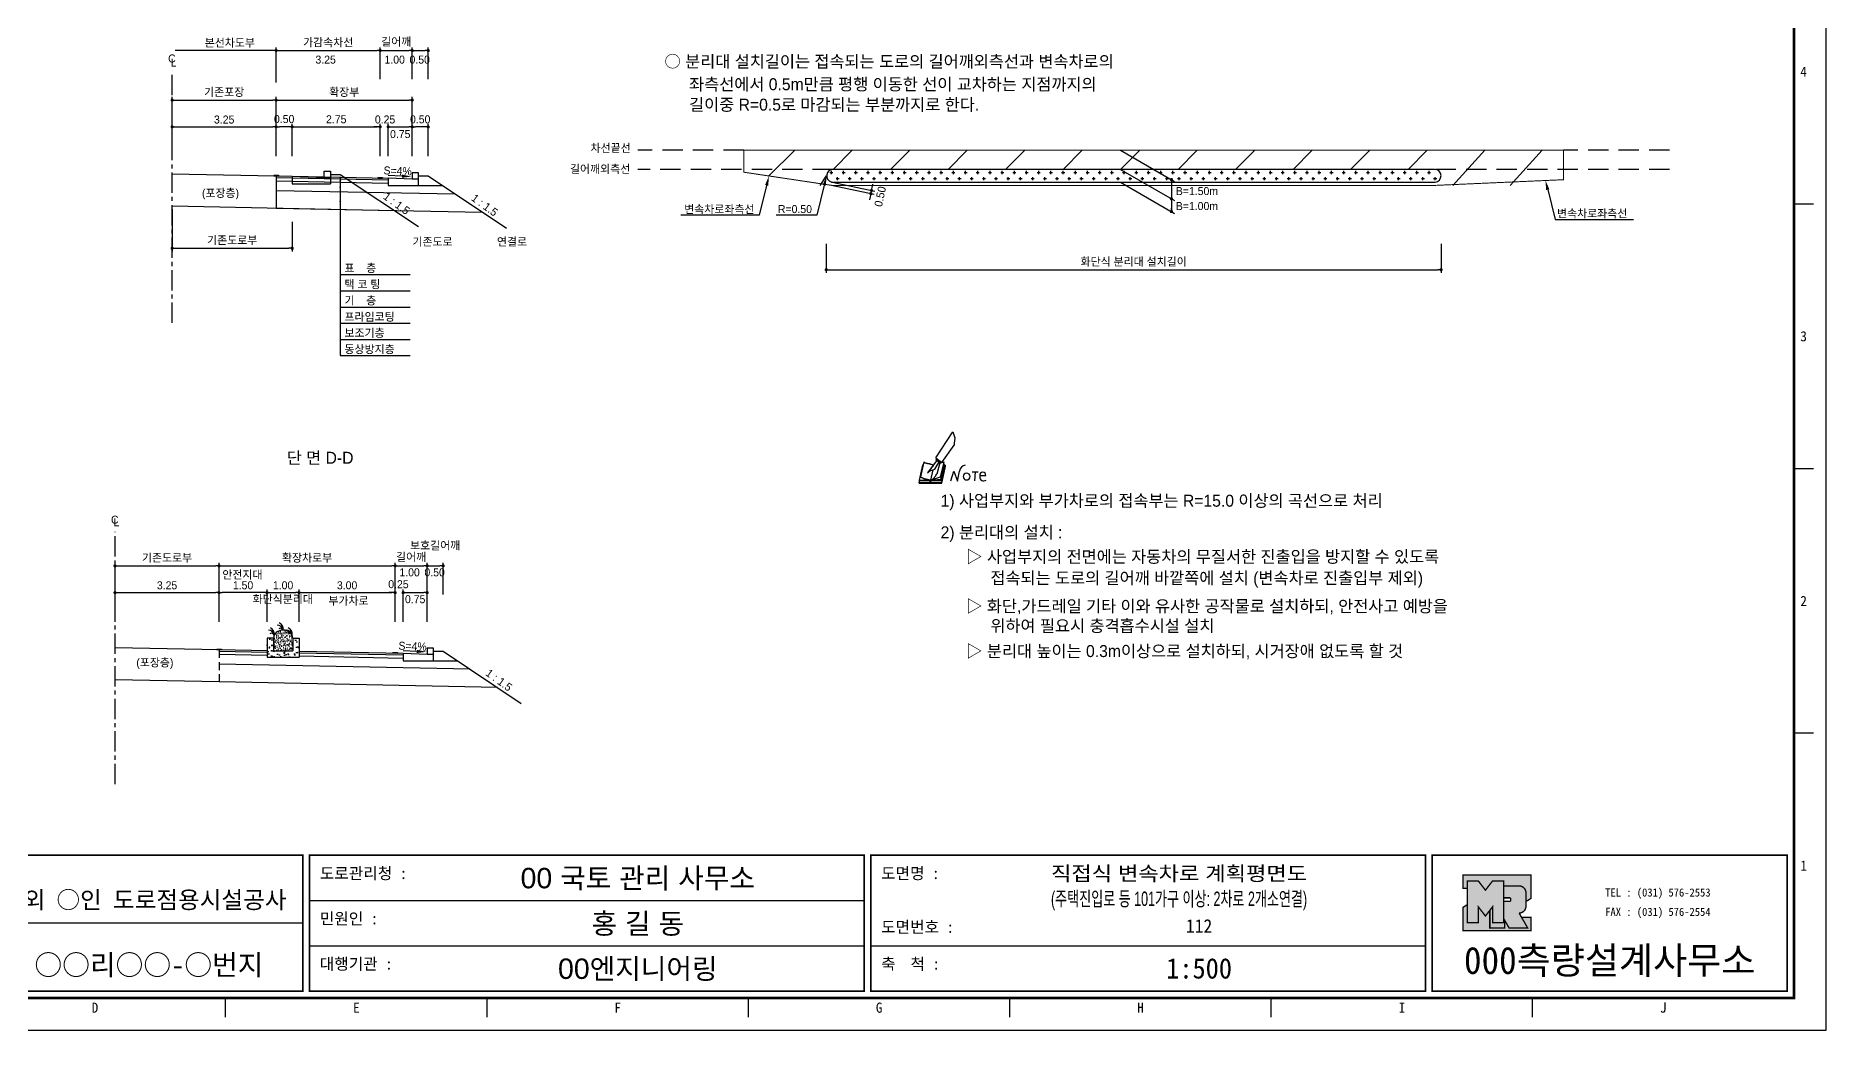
# Model space of a CAD drawing. Header units: millimetres. Extents: x 443 to 867, y 10 to 309.
# Drawn here: x 587.1 to 866.8, y 9.6 to 164.9 of the extents above; entities that cross this region are included whole.
import ezdxf
from ezdxf.enums import TextEntityAlignment as Align

# ---------------------------------------------------------------- set-up
doc = ezdxf.new("R2010")
doc.units = ezdxf.units.MM
doc.linetypes.add('CENTER', pattern=[50.8, 31.75, -6.35, 6.35, -6.35])
doc.linetypes.add('HIDDEN', pattern=[9.525, 6.35, -3.175])
for name, color, linetype in [('CC-GSTR-0004', 4, 'Continuous'), ('CM-LANE-0030', 30, 'Continuous'), ('CZ-DIMT-0002', 7, 'Continuous'), ('CZ-EXST-0002', 1, 'Continuous'), ('CZ-LIN1-0007', 7, 'Continuous'), ('CZ-LIN2-0003', 3, 'Continuous'), ('CZ-LINE-0001', 7, 'Continuous'), ('CZ-TEXT-BOX0', 7, 'Continuous'), ('TITLE', 7, 'Continuous')]:
    doc.layers.add(name, color=color, linetype=linetype)
doc.styles.add('견고딕', font='arial.ttf')
doc.styles.add('돋움', font='')
doc.styles.add('돋음체', font='')
doc.styles.get('돋움').set_extended_font_data('Dotum')
doc.styles.get('돋음체').set_extended_font_data('DotumChe')

# ---------------------------------------------------------------- blocks, each defined once
blk = doc.blocks.new('note')
for p, q in [((0.85, 3.5), (3.53, 7.57)), ((3.53, 7.57), (3.8, 6.64)), ((3.8, 6.64), (3.69, 5.72)), ((3.69, 5.72), (3.74, 5.46)), ((-1.01, 2.9), (-1.53, 0.52)), ((-1, 2.9), (-1.01, 2.9)), ((-0.98, 2.85), (-1, 2.9)), ((-0.95, 2.8), (-0.98, 2.85)), ((1, 3.1), (0.75, 2.77)), ((0.85, 3.5), (1.8, 2.79)), ((1, 3.4), (0.85, 3.21)), ((0.85, 3.21), (1.52, 2.71)), ((1.16, 2.53), (1.37, 2.82)), ((2.13, 2.84), (1.44, 2.63)), ((1.52, 2.71), (1.66, 2.9)), ((1.6, 0.53), (2.13, 2.84)), ((1.8, 2.79), (3.74, 5.46)), ((-1.24, 2.36), (-1.77, 0)), ((-1.77, 0), (1.77, 0)), ((-1.77, 0), (-1.77, -0.3)), ((-1.53, 0.52), (-1.55, 0.54)), ((-1.48, 0.48), (-1.53, 0.52)), ((-1.43, 0.44), (-1.48, 0.48)), ((-1.38, 0.41), (-1.43, 0.44)), ((-1.33, 0.4), (-1.38, 0.41)), ((-1.27, 0.37), (-1.33, 0.4)), ((-1.22, 0.35), (-1.27, 0.37)), ((-1.13, 2.36), (-1.24, 2.36)), ((-1.17, 0.33), (-1.22, 0.35)), ((-1.12, 0.32), (-1.17, 0.33)), ((-1.02, 0.25), (-1.12, 0.32)), ((-0.97, 0.22), (-1.02, 0.25)), ((-0.93, 0.21), (-0.97, 0.22)), ((-0.9, 2.75), (-0.95, 2.8)), ((-0.88, 0.19), (-0.93, 0.21)), ((-0.85, 2.72), (-0.9, 2.75)), ((-0.8, 0.18), (-0.88, 0.19)), ((-0.79, 2.69), (-0.85, 2.72)), ((-0.75, 0.17), (-0.8, 0.18)), ((-0.74, 2.68), (-0.79, 2.69)), ((-0.7, 0.16), (-0.75, 0.17)), ((-0.69, 2.65), (-0.74, 2.68)), ((-0.64, 0.15), (-0.7, 0.16)), ((-0.64, 2.65), (-0.69, 2.65)), ((-0.59, 2.63), (-0.64, 2.65)), ((-0.58, 0.14), (-0.64, 0.15)), ((-0.54, 2.62), (-0.59, 2.63)), ((-0.53, 0.13), (-0.58, 0.14)), ((-0.48, 2.61), (-0.54, 2.62)), ((-0.48, 0.12), (-0.53, 0.13)), ((-0.43, 2.61), (-0.48, 2.61)), ((-0.43, 0.11), (-0.48, 0.12)), ((0.75, 2.77), (-0.46, 1.16)), ((0.37, 2.24), (-0.46, 1.16)), ((-0.46, 1.16), (-0.08, 1.47)), ((-0.38, 2.59), (-0.43, 2.61)), ((-0.38, 0.08), (-0.43, 0.11)), ((-0.33, 2.59), (-0.38, 2.59)), ((-0.29, 0.06), (-0.38, 0.08)), ((-0.27, 2.58), (-0.33, 2.59)), ((-0.23, 0.05), (-0.29, 0.06)), ((-0.22, 2.57), (-0.27, 2.58)), ((-0.16, 0.04), (-0.23, 0.05)), ((-0.17, 2.56), (-0.22, 2.57)), ((-0.12, 2.55), (-0.17, 2.56)), ((-0.11, 0.03), (-0.16, 0.04)), ((-0.07, 2.53), (-0.12, 2.55)), ((-0.04, 0.02), (-0.11, 0.03)), ((-0.08, 1.47), (0.72, 1.75)), ((-0.01, 2.51), (-0.07, 2.53)), ((-0.05, -0.3), (-0.05, 0)), ((0, 0), (-0.04, 0.02)), ((0.04, 2.5), (-0.01, 2.51)), ((0.37, 1.63), (0, 0)), ((0, 0), (1.6, 0.53)), ((0, 0), (1.65, 0.18)), ((0, 0.01), (0.06, 0.04)), ((0, -0.3), (0, 0)), ((0.09, 2.48), (0.04, 2.5)), ((0.05, -0.3), (0.05, 0)), ((0.06, 0.04), (0.11, 0.07)), ((0.14, 2.48), (0.09, 2.48)), ((0.11, 0.07), (0.16, 0.09)), ((0.2, 2.47), (0.14, 2.48)), ((0.16, 0.09), (0.21, 0.12)), ((0.26, 2.43), (0.18, 2.46)), ((0.21, 0.12), (0.27, 0.14)), ((0.34, 2.4), (0.26, 2.43)), ((0.27, 0.14), (0.36, 0.19)), ((0.45, 2.37), (0.34, 2.4)), ((0.36, 0.19), (0.41, 0.22)), ((0.41, 0.22), (0.46, 0.27)), ((0.46, 0.27), (0.51, 0.3)), ((0.51, 0.3), (0.56, 0.34)), ((0.56, 0.34), (0.6, 0.4)), ((0.6, 0.4), (0.64, 0.45)), ((0.64, 0.45), (0.67, 0.51)), ((0.67, 0.51), (0.74, 0.58)), ((0.72, 1.75), (1.16, 2.53)), ((0.74, 0.58), (0.79, 0.63)), ((0.79, 0.63), (0.83, 0.68)), ((0.83, 0.68), (0.86, 0.73)), ((0.86, 0.73), (0.89, 0.79)), ((0.89, 0.84), (0.92, 0.89)), ((0.89, 0.79), (0.89, 0.84)), ((0.92, 0.89), (0.96, 0.95)), ((0.96, 0.95), (1.01, 0.97)), ((1.47, 2.74), (1.01, 0.97)), ((1.65, 0.18), (2.19, 2.48)), ((1.77, 0), (2.3, 2.36)), ((1.77, -0.3), (2.3, 2.07)), ((1.77, -0.38), (2.3, 1.99)), ((1.77, -0.44), (2.3, 1.93)), ((1.77, 0), (1.77, -0.3)), ((2.19, 2.48), (2.04, 2.47)), ((2.3, 2.36), (2.16, 2.36)), ((2.3, 2.36), (2.3, 2.07)), ((3.21, -0.08), (3.68, 1.4)), ((3.68, 1.4), (4.26, -0.14)), ((4.26, -0.14), (4.56, 1.44)), ((6.55, 1.34), (7.46, 1.34)), ((7.01, 1.34), (6.87, -0.11)), ((7.71, 0.77), (7.71, 0.55)), ((7.71, 0.77), (8.67, 0.77)), ((-1.77, -0.3), (1.77, -0.3)), ((-1.77, -0.43), (-1.77, -0.3)), ((-1.77, -0.37), (1.77, -0.37)), ((-1.77, -0.43), (1.77, -0.43))]:
    blk.add_line(p, q)
for centre, major_axis, start_param, end_param in [((0.4, 2.31), (0.0702, 0.0702), 3.283946, 6.425539), ((5.68, 1.23), (-0.806, 0.806), -0.591174, 0.597824), ((5.66, 0.58), (-0.378, 0.378), 3.926991, 10.210176), ((8.3, 0.49), (0.422, 0.422), 2.265602, 4.634911), ((8.19, 0.77), (-0.342, 0.342), 3.926991, 7.068583)]:
    blk.add_ellipse(centre, major_axis=major_axis, ratio=1, start_param=start_param, end_param=end_param)
blk = doc.blocks.new('_Dot')
at = {"color": 0, "linetype": 'ByBlock', "lineweight": -2}
blk.add_line((-0.5, 0), (-1, 0), dxfattribs=at)
at = {"color": 0, "linetype": 'ByBlock', "const_width": 0.5}
blk.add_lwpolyline([(-0.25, 0, 1), (0.25, 0, 1)], format="xyb", close=True, dxfattribs=at)

msp = doc.modelspace()

# ---------------------------------------------------------------- hatches: boundary and pattern name
at = {"layer": 'CZ-EXST-0002'}
h = msp.add_hatch(dxfattribs=at)
h.set_pattern_fill('AR-CONC', color=256, scale=0.01, style=0)
h.set_pattern_definition([(50, (-484.8671, 3551.6925), (1.8218467, -0.15939086), [0.1905, -2.0955]), (355, (-484.8671, 3551.6925), (-0.3524283, 1.9105664), [0.1524, -1.6764]), (100.451, (-484.7153, 3551.6792), (1.469425, 1.7511669), [0.1619, -1.7809]), (46.1842, (-484.8671, 3552.2005), (2.7107904, -0.4204233), [0.28575, -3.14325]), (96.6356, (-484.6412, 3552.1654), (2.3740423, 2.4742556), [0.24285, -2.67135]), (351.184, (-484.867, 3552.2005), (2.374046, 2.4742512), [0.2286, -2.5146]), (21, (-484.6131, 3552.0735), (1.5161488, -1.0226552), [0.1905, -2.0955]), (326, (-484.6131, 3552.0735), (0.6180203, 1.8418797), [0.1524, -1.6764]), (71.4514, (-484.4868, 3551.9883), (2.1341649, 0.8192286), [0.1619, -1.7809]), (37.5, (-484.8671, 3551.6925), (0.03088603, 0.84555039), [0, -1.65608, 0, -1.7018, 0, -1.68275]), (7.5, (-484.8671, 3551.6925), (0.66819663, 1.00180575), [0, -0.97028, 0, -1.61798, 0, -0.64135]), (327.5, (-485.43355, 3551.6925), (1.35590595, -0.05728744), [0, -0.635, 0, -1.9812, 0, -2.6289]), (317.5, (-485.6875, 3551.6925), (1.4812918, 0.2542649), [0, -0.8255, 0, -1.31572, 0, -1.8669])])
h.paths.add_polyline_path([(628.25, 67.85), (628.25, 70.85), (627.25, 70.85), (627.25, 68.85), (624.25, 68.85), (624.25, 70.85), (623.25, 70.85), (623.25, 67.85)])
h = msp.add_hatch(dxfattribs=at)
h.set_pattern_fill('AR-SAND', color=256, scale=0.01, style=0)
h.set_pattern_definition([(37.5, (-484.86713, 3551.6925), (-0.016000313, 0.489413237), [0, -0.38608, 0, -0.4318, 0, -0.41275]), (7.5, (-484.8671, 3551.6925), (0.44952328, 0.7168251), [0, -0.20828, 0, -0.34798, 0, -0.13335]), (327.5, (-485.17955, 3551.6925), (0.79099237, 0.001437185), [0, -0.127, 0, -0.4572, 0, -0.5969]), (317.5, (-485.17955, 3551.6925), (0.76355645, 0.22292932), [0, -0.0635, 0, -0.29972, 0, -0.3429])])
edge = h.paths.add_edge_path()
edge.add_ellipse((625.75, 70.85), major_axis=(-1.5, 0), ratio=0.829212, start_angle=180, end_angle=360)
edge.add_line((624.25, 70.85), (624.25, 68.85))
edge.add_line((624.25, 68.85), (627.25, 68.85))
edge.add_line((627.25, 68.85), (627.25, 70.85))
at = {"layer": 'CZ-LIN1-0007'}
for points in [[(625.05, 143), (625.05, 143.13), (624.3, 143.14), (624.3, 143.02)], [(641.3, 142.68), (641.3, 142.8), (640.55, 142.82), (640.55, 142.69)], [(616.12, 69), (616.13, 69.13), (615.38, 69.14), (615.37, 69.02)], [(643.62, 68.45), (643.63, 68.58), (642.88, 68.59), (642.87, 68.47)]]:
    msp.add_hatch(color=256, dxfattribs=at).paths.add_polyline_path(points)
at = {"layer": 'CZ-LIN2-0003'}
h = msp.add_hatch(dxfattribs=at)
h.set_pattern_fill('CROSS', color=256, scale=0.15, style=0)
h.set_pattern_definition([(0, (378.7369, -314.602), (0.9525, 0.9525), [0.47625, -1.42875]), (90, (378.975, -314.8402), (-0.9525, 0.9525), [0.47625, -1.42875])])
h.paths.add_polyline_path([(711.64, 144.04, 0.857281), (711.34, 142.09, -0.001024), (711.49, 142.04), (805.61, 142.04, 1), (805.61, 144.04)])
at = {"layer": 'TITLE', "ltscale": 150}
h = msp.add_hatch(color=8, dxfattribs=at)
edge = h.paths.add_edge_path()
edge.add_line((820.68, 33.84), (810.02, 33.84))
edge.add_line((810.02, 33.84), (810.02, 31.76))
edge.add_line((810.02, 31.76), (810.72, 31.76))
edge.add_line((810.72, 31.76), (810.72, 32.93))
edge.add_line((810.72, 32.93), (812.42, 32.93))
edge.add_line((812.42, 32.93), (813.54, 31.48))
edge.add_line((813.54, 31.48), (814.67, 32.93))
edge.add_line((814.67, 32.93), (816.37, 32.93))
edge.add_line((816.37, 32.93), (816.37, 32.14))
edge.add_line((816.37, 32.14), (818.8, 32.14))
edge.add_arc((818.8, 31.07), 1.07, 0, 90, ccw=False)
edge.add_line((819.87, 31.07), (819.87, 29.7))
edge.add_line((819.87, 29.7), (820.68, 30.21))
edge.add_line((820.68, 30.21), (820.68, 33.84))
h.paths.add_polyline_path([(814.23, 28.32), (813.54, 27.44), (812.42, 28.89), (812.42, 26.38), (810.72, 26.38), (810.72, 29.22), (810.02, 28.78), (810.02, 25.15), (820.68, 25.15), (820.68, 27.23), (819.19, 27.23), (820.14, 25.58), (817.24, 25.58), (816.54, 26.79), (816.54, 25.58), (814.23, 25.58)])
msp.add_hatch(color=5, dxfattribs=at).paths.add_polyline_path([(816.37, 32.93), (814.67, 32.93), (813.54, 31.48), (812.42, 32.93), (810.72, 32.93), (810.72, 26.38), (812.42, 26.38), (812.42, 28.89), (813.54, 27.44), (814.67, 28.89), (814.67, 26.38), (816.37, 26.38)])
h = msp.add_hatch(color=161, dxfattribs=at)
edge = h.paths.add_edge_path()
edge.add_arc((818.8, 31.07), 1.07, 360, 450)
edge.add_line((818.8, 32.14), (816.37, 32.14))
edge.add_line((816.37, 32.14), (816.37, 30.28))
edge.add_line((816.37, 30.28), (817.36, 30.28))
edge.add_arc((817.36, 30.17), 0.113, 0, 90, ccw=False)
edge.add_line((817.47, 30.17), (817.47, 29.86))
edge.add_arc((817.36, 29.86), 0.113, 270, 360, ccw=False)
edge.add_line((817.36, 29.75), (816.37, 29.75))
edge.add_line((816.37, 29.75), (816.37, 26.38))
edge.add_line((816.37, 26.38), (814.67, 26.38))
edge.add_line((814.67, 26.38), (814.67, 28.89))
edge.add_line((814.67, 28.89), (814.23, 28.32))
edge.add_line((814.23, 28.32), (814.23, 25.58))
edge.add_line((814.23, 25.58), (816.54, 25.58))
edge.add_line((816.54, 25.58), (816.54, 26.79))
edge.add_line((816.54, 26.79), (817.24, 25.58))
edge.add_line((817.24, 25.58), (820.14, 25.58))
edge.add_line((820.14, 25.58), (818.8, 27.9))
edge.add_arc((818.8, 28.96), 1.07, 270, 360)
edge.add_line((819.87, 28.96), (819.87, 31.07))

# ---------------------------------------------------------------- linework, layer by layer
at = {"color": 0, "linetype": 'ByBlock', "lineweight": -2}
for p, q in [((624.42, 162.6), (624.17, 162.6)), ((717.51, 140.01), (717.45, 139.76)), ((717.71, 140.98), (717.76, 141.22)), ((764.5, 142.21), (764.5, 141.96)), ((764.5, 139.21), (764.5, 138.96)), ((764.5, 137.71), (764.5, 137.96))]:
    msp.add_line(p, q, dxfattribs=at)
at = {"color": 0, "linetype": 'ByBlock', "const_width": 0.25}
for points in [[(624.55, 162.6, 1), (624.8, 162.6, 1)], [(764.5, 142.33, 1), (764.5, 142.58, 1)], [(717.53, 140.13, 1), (717.58, 140.38, 1)], [(717.68, 140.85, 1), (717.63, 140.61, 1)], [(764.5, 139.33, 1), (764.5, 139.58, 1)], [(764.5, 137.58, 1), (764.5, 137.33, 1)]]:
    msp.add_lwpolyline(points, format="xyb", close=True, dxfattribs=at)
at = {"layer": 'CC-GSTR-0004'}
for points in [[(646.92, 142.51), (645.92, 142.51), (642.17, 142.66), (642.17, 141.51), (646.92, 141.51), (646.92, 143.51), (645.92, 143.51), (645.92, 142.51)], [(649.25, 68.28), (648.25, 68.28), (644.5, 68.43), (644.5, 67.28), (649.25, 67.28), (649.25, 69.28), (648.25, 69.28), (648.25, 68.28)]]:
    msp.add_lwpolyline(points, dxfattribs=at)
at = {"layer": 'CM-LANE-0030'}
for p, q in [((701.64, 143.01), (705.68, 147.04)), ((711.66, 144.04), (714.66, 147.04)), ((720.64, 144.04), (723.64, 147.04)), ((729.62, 144.04), (732.62, 147.04)), ((738.6, 144.04), (741.6, 147.04)), ((747.58, 144.04), (750.58, 147.04)), ((756.56, 144.04), (759.56, 147.04)), ((765.54, 144.04), (768.54, 147.04)), ((774.52, 144.04), (777.52, 147.04)), ((783.5, 144.04), (786.5, 147.04)), ((792.48, 144.04), (795.48, 147.04)), ((801.46, 144.04), (804.46, 147.04)), ((808.44, 141.54), (813.44, 147.04)), ((817.42, 141.54), (822.42, 147.04)), ((709.66, 141.54), (710.64, 143.03))]:
    msp.add_line(p, q, dxfattribs=at)
at = {"layer": 'CM-LANE-0030', "const_width": 0.15}
msp.add_lwpolyline([(825.74, 147.04), (825.74, 142.43), (805.64, 141.54), (711.49, 141.54, -0.142447), (711.49, 141.54), (697.71, 143.6), (697.71, 147.04)], format="xyb", close=True, dxfattribs=at)
at = {"layer": 'CZ-EXST-0002'}
for p, q in [((608.42, 143.33), (627.17, 142.96)), ((627.17, 142.96), (627.17, 141.76)), ((627.17, 142.96), (632.17, 142.76)), ((632.17, 142.76), (632.17, 143.76)), ((632.17, 143.76), (633.17, 143.76)), ((632.17, 142.76), (633.17, 142.76)), ((633.17, 143.76), (633.17, 141.76)), ((633.17, 143.26), (634.67, 143.26)), ((634.67, 143.26), (646.88, 135.12)), ((627.17, 141.76), (633.17, 141.76)), ((608.42, 138.33), (643.1, 137.64)), ((615.75, 69.01), (599.5, 69.33)), ((615.75, 64.01), (599.5, 64.33))]:
    msp.add_line(p, q, dxfattribs=at)
at = {"layer": 'CZ-LIN1-0007'}
for p, q in [((624.3, 143.14), (625.05, 143.13)), ((624.3, 143.02), (625.05, 143)), ((625.05, 143.13), (625.05, 143)), ((640.55, 142.82), (641.3, 142.8)), ((640.55, 142.69), (641.3, 142.68)), ((641.3, 142.8), (641.3, 142.68)), ((615.37, 69.02), (615.38, 69.14)), ((616.12, 69), (615.37, 69.02)), ((615.38, 69.14), (616.13, 69.13)), ((616.13, 69.13), (616.12, 69)), ((642.87, 68.47), (642.88, 68.59)), ((643.62, 68.45), (642.87, 68.47)), ((642.88, 68.59), (643.63, 68.58)), ((643.63, 68.58), (643.62, 68.45))]:
    msp.add_line(p, q, dxfattribs=at)
at = {"layer": 'CZ-LIN2-0003'}
for p, q in [((624.67, 143.01), (642.17, 142.66)), ((624.67, 143.01), (624.67, 138.01)), ((624.67, 142.76), (642.17, 142.41)), ((646.92, 143.01), (648.42, 143.01)), ((648.42, 143.01), (660.63, 134.87)), ((624.67, 142.26), (642.17, 141.91)), ((624.67, 140.76), (652.64, 140.2)), ((646.92, 141.51), (650.67, 141.51)), ((624.67, 138.01), (656.89, 137.37)), ((623.25, 70.85), (623.25, 67.85)), ((624.25, 70.85), (623.25, 70.85)), ((624.25, 70.85), (624.25, 68.85)), ((627.25, 70.85), (627.25, 68.85)), ((627.25, 70.85), (628.25, 70.85)), ((628.25, 70.85), (628.25, 67.85)), ((623.25, 68.86), (615.75, 69.01)), ((623.25, 68.61), (615.75, 68.76)), ((623.25, 68.11), (615.75, 68.26)), ((623.25, 67.85), (628.25, 67.85)), ((624.25, 68.85), (627.25, 68.85)), ((644.5, 68.43), (628.25, 68.76)), ((644.5, 68.18), (628.25, 68.51)), ((644.5, 67.68), (628.25, 68.01)), ((649.25, 68.78), (650.75, 68.78)), ((649.25, 67.28), (653, 67.28)), ((650.75, 68.78), (662.95, 60.65)), ((654.97, 65.98), (615.75, 66.76)), ((659.22, 63.14), (615.75, 64.01))]:
    msp.add_line(p, q, dxfattribs=at)
msp.add_lwpolyline([(805.61, 144.04), (711.64, 144.04, 0.857281), (711.34, 142.09, -0.001024), (711.49, 142.04), (805.64, 142.04), (805.68, 142.05, 0.966023)], format="xyb", close=True, dxfattribs=at)
for centre, radius, start, end in [((624.88, 71.97), 0.88, 7.8639, 92.7752), ((624.77, 72.31), 1, 347.1802, 67.3267), ((623.49, 71.19), 0.88, 7.8639, 92.7752), ((623.94, 71.16), 0.44, 19.771, 124.0366), ((623.38, 71.53), 1, 347.1802, 67.3267), ((625.34, 71.94), 0.44, 19.771, 124.0366), ((626.27, 71.19), 0.88, 7.8639, 92.7752), ((626.73, 71.16), 0.44, 19.771, 124.0366), ((626.17, 71.53), 1, 347.1802, 67.3267)]:
    msp.add_arc(centre, radius, start, end, dxfattribs=at)
msp.add_ellipse((625.75, 70.85), major_axis=(-1.5, 0), ratio=0.829212, start_param=3.141593, end_param=6.283185, dxfattribs=at)
at = {"layer": 'CZ-LINE-0001'}
for p, q in [((624.67, 162.6), (608.92, 162.6)), ((624.67, 157.63), (624.67, 163.1)), ((624.67, 158.13), (624.67, 163.1)), ((625.17, 162.6), (640.42, 162.6)), ((640.92, 158.13), (640.92, 163.1)), ((640.92, 158.13), (640.92, 163.1)), ((641.42, 162.6), (645.42, 162.6)), ((645.92, 158.13), (645.92, 163.1)), ((645.92, 158.13), (645.92, 163.1)), ((646.42, 162.6), (647.92, 162.6)), ((648.42, 158.13), (648.42, 163.1)), ((608.42, 151.18), (608.42, 155.36)), ((608.92, 154.86), (624.17, 154.86)), ((624.67, 151.18), (624.67, 155.36)), ((624.67, 151.18), (624.67, 155.36)), ((625.17, 154.86), (645.42, 154.86)), ((645.92, 151.18), (645.92, 155.36)), ((608.42, 146.13), (608.42, 151.18)), ((624.67, 146.13), (624.67, 151.18)), ((624.67, 146.13), (624.67, 151.18)), ((627.17, 146.13), (627.17, 151.18)), ((627.17, 146.13), (627.17, 151.18)), ((640.92, 146.13), (640.92, 151.18)), ((640.92, 146.13), (640.92, 151.18)), ((642.17, 146.13), (642.17, 151.18)), ((642.17, 146.13), (642.17, 151.18)), ((645.92, 146.13), (645.92, 151.18)), ((645.92, 148.57), (645.92, 151.18)), ((648.42, 146.13), (648.42, 151.18)), ((608.92, 150.68), (624.17, 150.68)), ((626.67, 150.68), (625.17, 150.68)), ((627.67, 150.68), (640.42, 150.68)), ((640.42, 150.68), (639.92, 150.68)), ((642.67, 150.68), (645.42, 150.68)), ((642.67, 150.68), (643.17, 150.68)), ((647.92, 150.68), (646.42, 150.68)), ((756.56, 147.04), (765, 142.17)), ((634.69, 142.81), (634.69, 114.95)), ((756.56, 144.04), (765, 139.17)), ((711.39, 141.56), (718.05, 140.15)), ((711.49, 142.04), (718.15, 140.63)), ((717.76, 141.22), (717.87, 141.71)), ((756.56, 142.04), (765, 137.17)), ((764.5, 142.46), (764.5, 137.46)), ((608.42, 137.83), (608.42, 131.22)), ((717.45, 139.76), (717.35, 139.28)), ((627.17, 135.83), (627.17, 131.22)), ((608.92, 131.72), (626.67, 131.72)), ((710.59, 132.4), (710.59, 127.87)), ((806.61, 132.4), (806.61, 127.87)), ((634.69, 127.61), (645.62, 127.61)), ((711.09, 128.37), (806.11, 128.37)), ((634.69, 125.08), (645.62, 125.08)), ((634.69, 122.55), (645.62, 122.55)), ((634.69, 120.01), (645.62, 120.01)), ((634.69, 117.48), (645.62, 117.48)), ((634.69, 114.95), (645.62, 114.95)), ((599.5, 78.44), (599.5, 82.62)), ((600, 82.12), (615.25, 82.12)), ((615.75, 78.44), (615.75, 82.62)), ((615.75, 78.44), (615.75, 82.62)), ((616.25, 82.12), (642.75, 82.12)), ((643.25, 78.44), (643.25, 82.62)), ((643.25, 77.64), (643.25, 82.62)), ((643.75, 82.12), (647.75, 82.12)), ((648.25, 77.64), (648.25, 82.62)), ((648.25, 77.64), (648.25, 82.62)), ((648.75, 82.12), (650.25, 82.12)), ((650.75, 77.64), (650.75, 82.62)), ((599.5, 73.39), (599.5, 78.44)), ((615.75, 73.39), (615.75, 78.44)), ((615.75, 73.39), (615.75, 78.44)), ((623.25, 73.39), (623.25, 78.44)), ((623.25, 73.39), (623.25, 78.44)), ((628.25, 73.39), (628.25, 78.44)), ((628.25, 73.39), (628.25, 78.44)), ((643.25, 73.39), (643.25, 78.44)), ((643.25, 73.39), (643.25, 78.44)), ((644.5, 73.39), (644.5, 78.44)), ((644.5, 73.39), (644.5, 78.44)), ((648.25, 73.39), (648.25, 78.44)), ((600, 77.94), (615.25, 77.94)), ((622.75, 77.94), (616.25, 77.94)), ((623.75, 77.94), (627.75, 77.94)), ((628.75, 77.94), (642.75, 77.94)), ((642.75, 77.94), (642.25, 77.94)), ((645, 77.94), (645.5, 77.94)), ((645, 77.94), (647.75, 77.94))]:
    msp.add_line(p, q, dxfattribs=at)
at = {"layer": 'CZ-LINE-0001', "linetype": 'CENTER', "ltscale": 0.1}
for p, q in [((608.42, 120.06), (608.42, 159.44)), ((599.5, 48.04), (599.5, 87.42))]:
    msp.add_line(p, q, dxfattribs=at)
at = {"layer": 'CZ-LINE-0001', "linetype": 'HIDDEN', "ltscale": 0.5}
for p, q in [((697.71, 147.04), (681.18, 147.04)), ((842.27, 147.04), (825.74, 147.04)), ((711.64, 144.04), (681.18, 144.04)), ((842.27, 144.04), (805.61, 144.04))]:
    msp.add_line(p, q, dxfattribs=at)
at = {"layer": 'CZ-LINE-0001', "linetype": 'HIDDEN', "ltscale": 0.2}
msp.add_line((615.75, 69.01), (615.75, 64.01), dxfattribs=at)
at = {"layer": 'CZ-LINE-0001'}
for points in [[(644.32, 142.98), (642.17, 143.07)], [(701.27, 141.55), (700.1, 136.89), (687.87, 136.89)], [(710.28, 141.57), (709.1, 136.91), (702.76, 136.91)], [(646.64, 68.76), (644.5, 68.84)]]:
    msp.add_lwpolyline(points, dxfattribs=at)
at = {"layer": 'CZ-LINE-0001', "extrusion": (0, 0, -1)}
msp.add_lwpolyline([(-823.27, 140.88), (-824.45, 136.22), (-836.68, 136.22)], dxfattribs=at)
at = {"layer": 'CZ-LINE-0001', "linetype": 'ByBlock'}
for centre, start, end in [((634.69, 142.75), 0, 180), ((634.69, 142.75), 0, 180), ((634.69, 142.75), 180, 0), ((634.69, 142.75), 180, 0), ((634.69, 142.55), 0, 180), ((634.69, 142.55), 0, 180), ((634.69, 142.55), 180, 0), ((634.69, 142.55), 180, 0), ((634.69, 142.31), 0, 180), ((634.69, 142.31), 0, 180), ((634.69, 142.31), 180, 0), ((634.69, 142.31), 180, 0), ((634.68, 142.06), 0, 180), ((634.68, 142.06), 0, 180), ((634.68, 142.06), 180, 0), ((634.68, 142.06), 180, 0), ((634.68, 141.27), 0, 180), ((634.68, 141.27), 0, 180), ((634.68, 141.27), 180, 0), ((634.68, 141.27), 180, 0), ((634.68, 139.03), 0, 180), ((634.68, 139.03), 0, 180), ((634.68, 139.03), 180, 0), ((634.68, 139.03), 180, 0)]:
    msp.add_arc(centre, 0.0625, start, end, dxfattribs=at)
at = {"layer": 'CZ-LINE-0001'}
for points in [[(644.33, 143.23), (645.81, 142.92), (644.31, 142.73)], [(701.03, 141.61), (701.64, 143.01), (701.52, 141.49)], [(710.03, 141.63), (710.64, 143.03), (710.52, 141.51)], [(646.65, 69), (648.14, 68.7), (646.63, 68.51)]]:
    msp.add_solid(points, dxfattribs=at)
at = {"layer": 'CZ-LINE-0001', "extrusion": (0, 0, -1)}
msp.add_solid([(-823.52, 140.95), (-822.91, 142.34), (-823.03, 140.82)], dxfattribs=at)
at = {"layer": 'TITLE', "color": 7, "linetype": 'Continuous'}
for p, q in [((864.76, 138.63), (861.73, 138.63)), ((864.76, 97.3), (861.73, 97.3)), ((864.76, 55.97), (861.73, 55.97)), ((616.78, 11.62), (616.78, 14.64)), ((657.61, 11.62), (657.61, 14.64)), ((698.43, 11.62), (698.43, 14.64)), ((739.26, 11.62), (739.26, 14.64)), ((780.08, 11.62), (780.08, 14.64)), ((820.91, 11.62), (820.91, 14.64))]:
    msp.add_line(p, q, dxfattribs=at)
at = {"layer": 'TITLE', "ltscale": 150}
for p, q in [((629.89, 29.85), (716.5, 29.85)), ((628.83, 26.32), (542.22, 26.32)), ((629.89, 22.78), (716.5, 22.78)), ((717.56, 22.78), (804.17, 22.78))]:
    msp.add_line(p, q, dxfattribs=at)
at = {"layer": 'TITLE'}
msp.add_line((861.84, 14.64), (452.98, 14.64), dxfattribs=at)
msp.add_lwpolyline([(443.41, 9.61), (866.77, 9.61), (866.77, 308.99), (443.41, 308.99)], close=True, dxfattribs=at)
at = {"layer": 'TITLE', "linetype": 'Continuous', "const_width": 0.403}
msp.add_lwpolyline([(453.49, 14.64), (453.49, 303.95), (861.73, 303.95), (861.73, 14.64)], close=True, dxfattribs=at)
at = {"layer": 'TITLE', "ltscale": 150}
for points, const_width in [([(542.22, 36.93), (628.83, 36.93), (628.83, 15.71), (542.22, 15.71)], 0.265), ([(716.5, 15.71), (629.89, 15.71), (629.89, 36.93), (716.5, 36.93)], 0.265), ([(717.56, 36.93), (804.17, 36.93), (804.17, 15.71), (717.56, 15.71)], 0.265), ([(860.67, 36.93), (860.67, 15.71), (805.23, 15.71), (805.23, 36.93), (860.67, 36.93)], 0.265), ([(816.37, 32.93), (814.67, 32.93), (813.54, 31.48), (812.42, 32.93), (810.72, 32.93), (810.72, 26.38), (812.42, 26.38), (812.42, 28.89), (813.54, 27.44), (814.67, 28.89), (814.67, 26.38), (816.37, 26.38)], 0.212), ([(814.23, 28.32), (813.54, 27.44), (812.42, 28.89), (812.42, 26.38), (810.72, 26.38), (810.72, 29.22), (810.02, 28.78), (810.02, 25.15), (820.68, 25.15), (820.68, 27.23), (819.19, 27.23), (820.14, 25.58), (817.24, 25.58), (816.54, 26.79), (816.54, 25.58), (814.23, 25.58)], 0.212)]:
    msp.add_lwpolyline(points, close=True, dxfattribs=dict(at, const_width=const_width))
at = {"layer": 'TITLE', "ltscale": 150, "const_width": 0.212}
for points in [[(820.68, 33.84), (810.02, 33.84), (810.02, 31.76), (810.72, 31.76), (810.72, 32.93), (812.42, 32.93), (813.54, 31.48), (814.67, 32.93), (816.37, 32.93), (816.37, 32.14), (818.8, 32.14, -0.414214), (819.87, 31.07), (819.87, 29.7), (820.68, 30.21)], [(819.87, 31.07, 0.414214), (818.8, 32.14), (816.37, 32.14), (816.37, 30.28), (817.36, 30.28, -0.414214), (817.47, 30.17), (817.47, 29.86, -0.414214), (817.36, 29.75), (816.37, 29.75), (816.37, 26.38), (814.67, 26.38), (814.67, 28.89), (814.23, 28.32), (814.23, 25.58), (816.54, 25.58), (816.54, 26.79), (817.24, 25.58), (820.14, 25.58), (818.8, 27.9, 0.414214), (819.87, 28.96)]]:
    msp.add_lwpolyline(points, format="xyb", close=True, dxfattribs=at)

# ---------------------------------------------------------------- block references
at = {"layer": 'CZ-LINE-0001', "xscale": 0.5, "yscale": 0.5, "zscale": 0.5, "rotation": 180}
for p in [(624.67, 162.6), (640.92, 162.6), (645.92, 162.6), (608.42, 154.86), (624.67, 154.86), (608.42, 150.68), (624.67, 150.68), (627.17, 150.68), (642.17, 150.68), (642.17, 150.68), (645.92, 150.68), (608.42, 131.72), (710.59, 128.37), (599.5, 82.12), (615.75, 82.12), (643.25, 82.12), (648.25, 82.12), (599.5, 77.94), (615.75, 77.94), (623.25, 77.94), (628.25, 77.94), (644.5, 77.94), (644.5, 77.94)]:
    msp.add_blockref('_Dot', p, dxfattribs=at)
at = {"layer": 'CZ-LINE-0001', "xscale": 0.5, "yscale": 0.5, "zscale": 0.5}
for p in [(640.92, 162.6), (645.92, 162.6), (648.42, 162.6), (624.67, 154.86), (645.92, 154.86), (624.67, 150.68), (627.17, 150.68), (640.92, 150.68), (640.92, 150.68), (645.92, 150.68), (648.42, 150.68), (627.17, 131.72), (806.61, 128.37), (615.75, 82.12), (643.25, 82.12), (648.25, 82.12), (650.75, 82.12), (615.75, 77.94), (623.25, 77.94), (628.25, 77.94), (643.25, 77.94), (643.25, 77.94), (648.25, 77.94)]:
    msp.add_blockref('_Dot', p, dxfattribs=at)
at = {"layer": 'CZ-TEXT-BOX0'}
msp.add_blockref('note', (726.85, 95.49), dxfattribs=at)

# ---------------------------------------------------------------- texts
at = {"layer": 'CZ-DIMT-0002', "style": '돋움'}
for s, p in [('C', (608.38, 161.36)), ('L', (608.65, 160.71)), ('차선끝선', (676.91, 147.38)), ('C', (599.46, 89.34)), ('L', (599.72, 88.94))]:
    msp.add_text(s, height=1.25, dxfattribs=at).set_placement(p, align=Align.MIDDLE_CENTER)
for s, p in [('3.25', (630.81, 160.56)), ('1.00', (641.59, 160.56)), ('0.50', (645.5, 160.56)), ('길어깨외측선', (670.56, 143.47)), ('(포장층)', (613.08, 139.72)), ('B=1.50m', (765.19, 140.03)), ('변속차로좌측선', (688.4, 137.2)), ('R=0.50', (703.04, 137.22)), ('B=1.00m', (765.19, 137.69)), ('변속차로좌측선', (824.73, 136.53)), ('기존도로', (645.96, 132.12)), ('연결로', (659.15, 132.12)), ('표    층', (635.34, 128)), ('택 코 팅', (635.34, 125.47)), ('기    층', (635.34, 122.93)), ('프라임코팅', (635.34, 120.4)), ('보조기층', (635.34, 117.87)), ('동상방지층', (635.34, 115.34)), ('안전지대', (616.26, 80.13)), ('1.00', (643.92, 80.49)), ('0.50', (647.83, 80.49)), ('화단식분리대', (620.99, 76.3)), ('부가차로', (632.83, 76.06)), ('(포장층)', (602.83, 66.4))]:
    msp.add_text(s, height=1.25, dxfattribs=at).set_placement(p)
for s, p in [('○ 분리대 설치길이는 접속되는 도로의 길어깨외측선과 변속차로의', (685.31, 160.9)), ('좌측선에서 0.5m만큼 평행 이동한 선이 교차하는 지점까지의', (689.16, 157.34)), ('길이중 R=0.5로 마감되는 부분까지로 한다.', (689.16, 154.15)), ('1) 사업부지와 부가차로의 접속부는 R=15.0 이상의 곡선으로 처리', (728.45, 92.3)), ('2) 분리대의 설치 :', (728.45, 87.36)), ('▷ 사업부지의 전면에는 자동차의 무질서한 진출입을 방지할 수 있도록', (732.44, 83.56)), ('접속되는 도로의 길어깨 바깥쪽에 설치 (변속차로 진출입부 제외)', (736.22, 80.23)), ('▷ 화단,가드레일 기타 이와 유사한 공작물로 설치하되, 안전사고 예방을', (732.44, 75.83)), ('위하여 필요시 충격흡수시설 설치', (736.22, 72.76)), ('▷ 분리대 높이는 0.3m이상으로 설치하되, 시거장애 없도록 할 것', (732.44, 68.82))]:
    msp.add_text(s, height=1.875, dxfattribs=at).set_placement(p, align=Align.MIDDLE_LEFT)
for s, rotation, p in [('S=4%', 357.7094, (643.65, 143.81)), ('1 : 1.5', 323.8881, (643.48, 138.72)), ('1 : 1.5', 323.8881, (657.23, 138.47)), ('S=4%', 357.7094, (645.98, 69.58)), ('1 : 1.5', 323.8881, (659.47, 64.29))]:
    msp.add_text(s, height=1.25, rotation=rotation, dxfattribs=at).set_placement(p, align=Align.MIDDLE_CENTER)
at = {"layer": 'CZ-DIMT-0002', "insert": (617.43, 163.74), "char_height": 1.25, "attachment_point": 5, "style": '돋움'}
msp.add_mtext('본선차도부', dxfattribs=at)
at = {"layer": 'CZ-DIMT-0002', "insert": (719.01, 139.8), "char_height": 1.25, "attachment_point": 5, "rotation": 78.0015, "style": '돋움'}
msp.add_mtext('\\A1;0.50', dxfattribs=at)
at = {"layer": 'CZ-LINE-0001', "char_height": 1.25, "attachment_point": 5, "style": '돋움'}
for s, insert in [('\\A1;가감속차선', (632.8, 163.8)), ('\\A1;길어깨', (643.42, 163.92)), ('\\A1;기존포장', (616.55, 156.05)), ('\\A1;확장부', (635.3, 156.05)), ('\\A1;3.25', (616.55, 151.82)), ('\\A1;0.50', (625.92, 151.9)), ('\\A1;2.75', (634.05, 151.86)), ('\\A1;0.25', (641.68, 151.83)), ('\\A1;0.50', (647.17, 151.85)), ('\\A1;0.75', (644.05, 149.55)), ('\\A1;기존도로부', (617.8, 132.91)), ('\\A1;화단식 분리대 설치길이', (758.6, 129.56)), ('\\A1;기존도로부', (607.63, 83.31)), ('\\A1;확장차로{\\fGulimChe|b0|i0|c129|p32;부}', (629.5, 83.31)), ('\\A1;길어깨', (645.75, 83.44)), ('\\A1;보호길어깨', (649.5, 85.23)), ('\\A1;3.25', (607.63, 79.08)), ('\\A1;1.50', (619.5, 79.08)), ('\\A1;1.00', (625.75, 79.08)), ('\\A1;3.00', (635.75, 79.08)), ('\\A1;0.25', (643.77, 79.25)), ('\\A1;0.75', (646.38, 76.91))]:
    msp.add_mtext(s, dxfattribs=dict(at, insert=insert))
at = {"layer": 'CZ-TEXT-BOX0', "style": '돋움'}
msp.add_text('단 면 D-D', height=1.875, dxfattribs=at).set_placement((631.53, 99), align=Align.MIDDLE_CENTER)
at = {"layer": 'TITLE', "color": 3, "linetype": 'Continuous', "style": '돋음체'}
for s, p in [('4', (863.24, 159.3)), ('3', (863.24, 117.97)), ('2', (863.24, 76.64)), ('1', (863.24, 35.31)), ('D', (596.37, 13.13)), ('E', (637.2, 13.13)), ('F', (678.02, 13.13)), ('G', (718.85, 13.13)), ('H', (759.67, 13.13)), ('I', (800.5, 13.13)), ('J', (841.32, 13.13))]:
    msp.add_text(s, height=1.59, dxfattribs=at).set_placement(p, align=Align.MIDDLE)
at = {"layer": 'TITLE', "style": '돋음체'}
for s, p in [('도로관리청 :', (631.48, 33.21)), ('도면명 :', (719.15, 33.21)), ('민원인 :', (631.48, 26.14)), ('도면번호 :', (719.15, 24.82)), ('대행기관 :', (631.48, 19.07)), ('축  척 :', (719.15, 19.07))]:
    msp.add_text(s, height=1.804, dxfattribs=at).set_placement(p)
at = {"layer": 'TITLE', "color": 7, "linetype": 'Continuous'}
for s, height, style, p in [('00 국토 관리 사무소', 3.1832, '견고딕', (681.15, 33.39)), ('국도 ○○호선 ○○○외 ○인 도로점용시설공사', 2.7, '돋음체', (588.03, 30)), ('홍 길 동', 3.183, '견고딕', (681.15, 26.32)), ('○○시 ○○면 ○○리○○-○번지', 3.1832, '돋음체', (590.05, 19.84)), ('00엔지니어링', 3.183, '견고딕', (681.15, 19.24))]:
    msp.add_text(s, height=height, dxfattribs=dict(at, style=style)).set_placement(p, align=Align.MIDDLE)
at = {"layer": 'TITLE', "style": '돋움'}
for s, width, p, p2 in [('직접식 변속차로 계획평면도', 1.010039, (745.69, 32.96), (785.69, 32.96)), ('(주택진입로 등 101가구 이상: 2차로 2개소연결)', 0.590323, (745.69, 29.01), (785.69, 29.01))]:
    msp.add_text(s, height=2.25, dxfattribs=dict(at, width=width)).set_placement(p, p2, align=Align.FIT)
at = {"layer": 'TITLE', "color": 180, "style": '돋음체'}
for s, p in [('TEL : (031) 576-2553', (832.25, 30.48)), ('FAX : (031) 576-2554', (832.25, 27.46))]:
    msp.add_text(s, height=1.2733, dxfattribs=at).set_placement(p)
at = {"layer": 'TITLE', "linetype": 'Continuous', "style": '돋음체'}
for s, height, p in [('112', 2.122, (768.82, 25.88)), ('1:500', 3.183, (768.82, 19.24))]:
    msp.add_text(s, height=height, dxfattribs=at).set_placement(p, align=Align.MIDDLE)
at = {"layer": 'TITLE', "color": 180, "style": '돋음체'}
msp.add_text('000측량설계사무소', height=4.244, dxfattribs=at).set_placement((832.95, 18.39), align=Align.CENTER)

doc.saveas('drawing.dxf')
